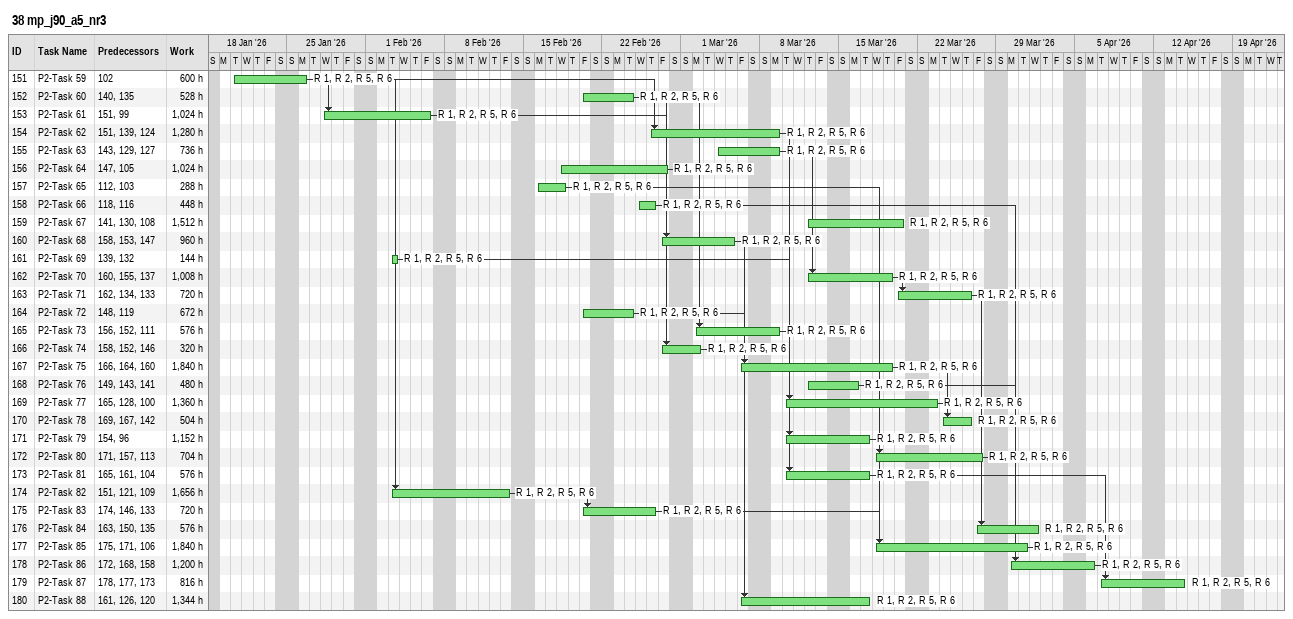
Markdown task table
38 mp_j90_a5_nr3

| ID | Task | Start | Finish | Predecessors | Resources | Work (h) |
|---|---|---|---|---|---|---|
| 151 | P2-Task 59 | 2026-01-20 | 2026-01-26 | 102 | R 1, R 2, R 5, R 6 | 600 |
| 152 | P2-Task 60 | 2026-02-20 | 2026-02-24 | 140, 135 | R 1, R 2, R 5, R 6 | 528 |
| 153 | P2-Task 61 | 2026-01-28 | 2026-02-06 | 151, 99 | R 1, R 2, R 5, R 6 | 1024 |
| 154 | P2-Task 62 | 2026-02-26 | 2026-03-09 | 151, 139, 124 | R 1, R 2, R 5, R 6 | 1280 |
| 155 | P2-Task 63 | 2026-03-04 | 2026-03-09 | 143, 129, 127 | R 1, R 2, R 5, R 6 | 736 |
| 156 | P2-Task 64 | 2026-02-18 | 2026-02-27 | 147, 105 | R 1, R 2, R 5, R 6 | 1024 |
| 157 | P2-Task 65 | 2026-02-16 | 2026-02-18 | 112, 103 | R 1, R 2, R 5, R 6 | 288 |
| 158 | P2-Task 66 | 2026-02-25 | 2026-02-26 | 118, 116 | R 1, R 2, R 5, R 6 | 448 |
| 159 | P2-Task 67 | 2026-03-12 | 2026-03-20 | 141, 130, 108 | R 1, R 2, R 5, R 6 | 1512 |
| 160 | P2-Task 68 | 2026-02-27 | 2026-03-05 | 158, 153, 147 | R 1, R 2, R 5, R 6 | 960 |
| 161 | P2-Task 69 | 2026-02-03 | 2026-02-03 | 139, 132 | R 1, R 2, R 5, R 6 | 144 |
| 162 | P2-Task 70 | 2026-03-12 | 2026-03-19 | 160, 155, 137 | R 1, R 2, R 5, R 6 | 1008 |
| 163 | P2-Task 71 | 2026-03-20 | 2026-03-26 | 162, 134, 133 | R 1, R 2, R 5, R 6 | 720 |
| 164 | P2-Task 72 | 2026-02-20 | 2026-02-24 | 148, 119 | R 1, R 2, R 5, R 6 | 672 |
| 165 | P2-Task 73 | 2026-03-02 | 2026-03-09 | 156, 152, 111 | R 1, R 2, R 5, R 6 | 576 |
| 166 | P2-Task 74 | 2026-02-27 | 2026-03-02 | 158, 152, 146 | R 1, R 2, R 5, R 6 | 320 |
| 167 | P2-Task 75 | 2026-03-06 | 2026-03-19 | 166, 164, 160 | R 1, R 2, R 5, R 6 | 1840 |
| 168 | P2-Task 76 | 2026-03-12 | 2026-03-16 | 149, 143, 141 | R 1, R 2, R 5, R 6 | 480 |
| 169 | P2-Task 77 | 2026-03-10 | 2026-03-23 | 165, 128, 100 | R 1, R 2, R 5, R 6 | 1360 |
| 170 | P2-Task 78 | 2026-03-24 | 2026-03-26 | 169, 167, 142 | R 1, R 2, R 5, R 6 | 504 |
| 171 | P2-Task 79 | 2026-03-10 | 2026-03-17 | 154, 96 | R 1, R 2, R 5, R 6 | 1152 |
| 172 | P2-Task 80 | 2026-03-18 | 2026-03-27 | 171, 157, 113 | R 1, R 2, R 5, R 6 | 704 |
| 173 | P2-Task 81 | 2026-03-10 | 2026-03-17 | 165, 161, 104 | R 1, R 2, R 5, R 6 | 576 |
| 174 | P2-Task 82 | 2026-02-03 | 2026-02-13 | 151, 121, 109 | R 1, R 2, R 5, R 6 | 1656 |
| 175 | P2-Task 83 | 2026-02-20 | 2026-02-26 | 174, 146, 133 | R 1, R 2, R 5, R 6 | 720 |
| 176 | P2-Task 84 | 2026-03-27 | 2026-04-01 | 163, 150, 135 | R 1, R 2, R 5, R 6 | 576 |
| 177 | P2-Task 85 | 2026-03-18 | 2026-03-31 | 175, 171, 106 | R 1, R 2, R 5, R 6 | 1840 |
| 178 | P2-Task 86 | 2026-03-30 | 2026-04-06 | 172, 168, 158 | R 1, R 2, R 5, R 6 | 1200 |
| 179 | P2-Task 87 | 2026-04-07 | 2026-04-14 | 178, 177, 173 | R 1, R 2, R 5, R 6 | 816 |
| 180 | P2-Task 88 | 2026-03-06 | 2026-03-17 | 161, 126, 120 | R 1, R 2, R 5, R 6 | 1344 |
